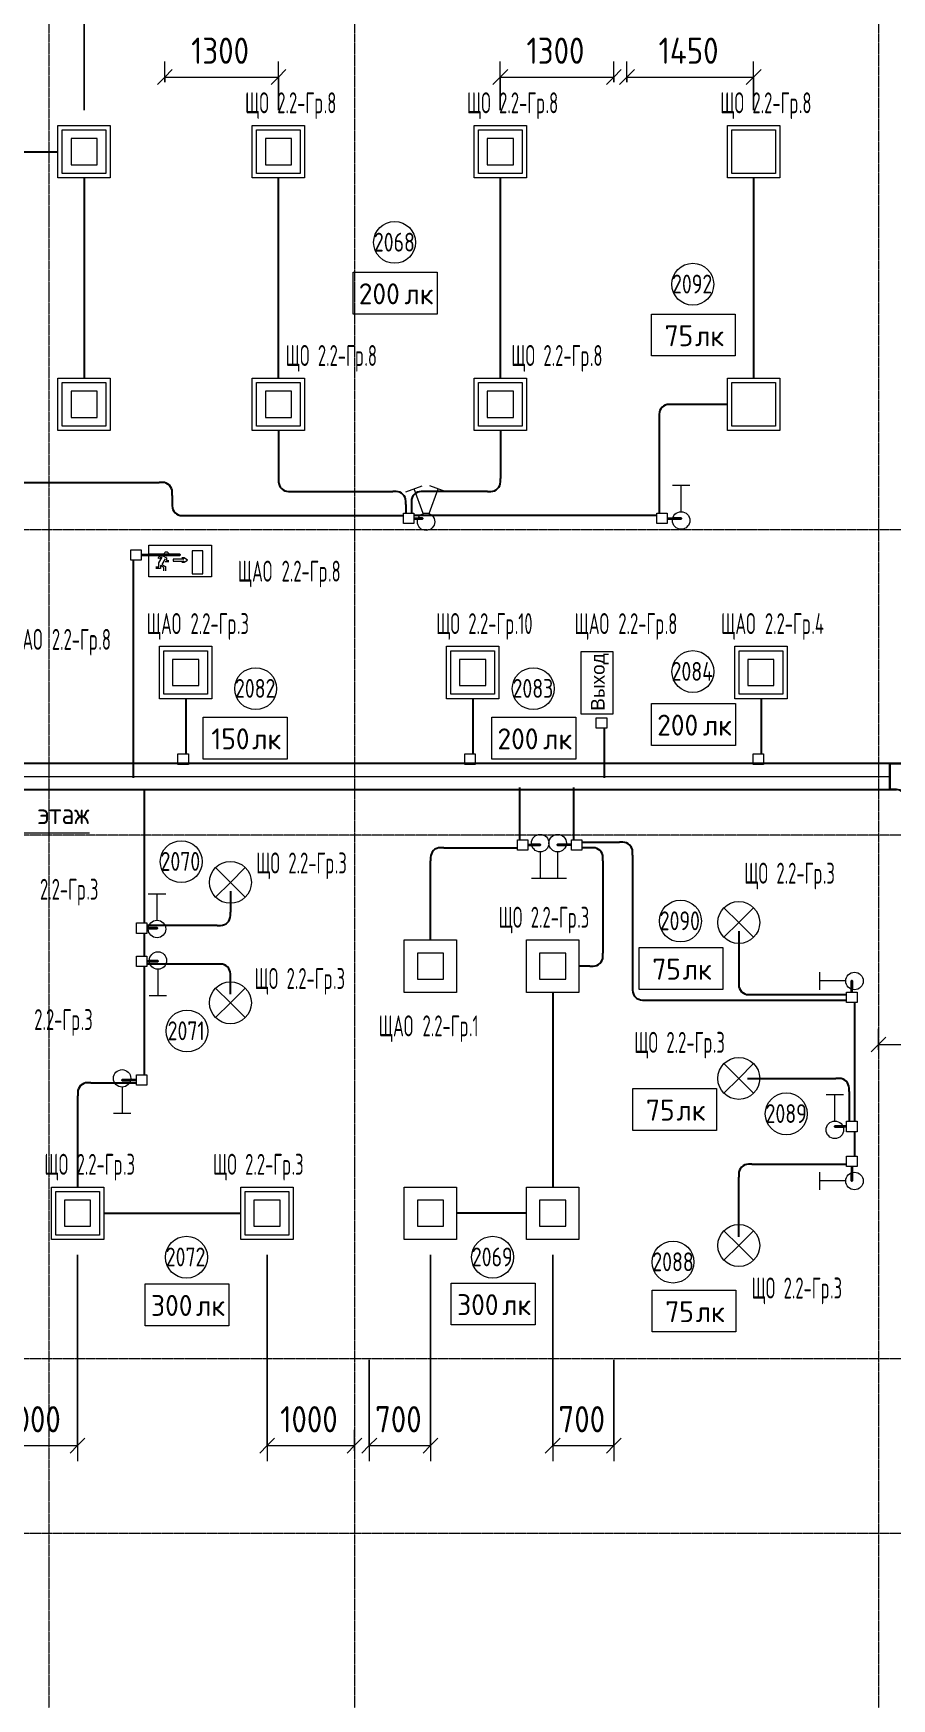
# Model space of a CAD drawing. Header units: millimetres. Extents: x -4730 to 98194, y -4296 to 93388.
# Drawn here: x 35324 to 45150, y 33109 to 52186 of the extents above; entities that cross this region are included whole.
import ezdxf

# ---------------------------------------------------------------- set-up
doc = ezdxf.new("R2010")
doc.units = ezdxf.units.MM
doc.linetypes.add('Линия сетки', pattern=[22.225, 12.7, -3.175, 3.175, -3.175])
for name, color, linetype, lineweight, true_color in [('Кабельные лотки', 5, 'Continuous', 25, 0x0000ff), ('Короба', 7, 'Continuous', 25, 0x008000), ('Соединительные детали кабельных лотков', 5, 'Continuous', 25, 0x0000ff), ('Соединительные детали коробов', 7, 'Continuous', 25, 0x008000), ('Типовые аннотации', 5, 'Continuous', 18, 0x0000ff)]:
    doc.layers.add(name, color=color, linetype=linetype, lineweight=lineweight, true_color=true_color)
for name, color, linetype, lineweight in [('Марки помещений', 7, 'Continuous', 9), ('Марки силовых электроприборов', 7, 'Continuous', 9), ('Осевая линия', 7, 'Continuous', 18), ('Оси', 7, 'Continuous', 9), ('Провода', 7, 'Continuous', 35), ('Размеры', 7, 'Continuous', 9), ('Размеры-120', 7, 'Continuous', 9), ('Текстовые примечания', 7, 'Continuous', 9), ('Тонкие линии', 7, 'Continuous', 9)]:
    doc.layers.add(name, color=color, linetype=linetype, lineweight=lineweight)
doc.styles.add('Arial', font='arial.ttf', dxfattribs={"height": 156})
doc.styles.add('GOST Common', font='GOST_Common.ttf', dxfattribs={"width": 0.6, "height": 240})
doc.styles.add('GOST Common_2', font='GOST_Common.ttf', dxfattribs={"height": 240})
doc.styles.add('GOST Common_3', font='GOST_Common.ttf', dxfattribs={"width": 0.9, "height": 300})
doc.styles.add('GOST Common_4', font='GOST_Common.ttf', dxfattribs={"width": 0.8, "height": 216})
doc.styles.add('GOST Common_5', font='GOST_Common.ttf', dxfattribs={"width": 0.9, "height": 240})
doc.dimstyles.new('ADSK_Проверочный', dxfattribs={"dimscale": 304.8, "dimtxt": 301.714499, "dimasz": 0.556693, "dimexe": 0.590551, "dimexo": 0.590551, "dimgap": 0.19685, "dimtad": 1, "dimdec": 3, "dimrnd": 0.001, "dimdsep": 46, "dimtxsty": 'GOST Common_3', "dimblk1": 'OBLIQUE', "dimblk2": 'OBLIQUE', "dimsah": 1, "dimcen": 0.09, "dimazin": 0, "dimtfac": 1, "dimtdec": 4, "dimtix": 1, "dimtmove": 0, "dimatfit": 3, "dimfxl": 1, "dimtvp": 1, "dimtolj": 1, "dimtzin": 0, "dimarcsym": 2})
doc.dimstyles.new('ADSK_Проверочный_1', dxfattribs={"dimscale": 304.8, "dimtxt": 301.714499, "dimasz": 0.556693, "dimexe": 0.590551, "dimexo": 0.590551, "dimgap": 0.19685, "dimtad": 1, "dimdec": 3, "dimrnd": 0.001, "dimdsep": 46, "dimtxsty": 'GOST Common_3', "dimblk1": 'OBLIQUE', "dimblk2": 'OBLIQUE', "dimsah": 1, "dimcen": 0.09, "dimazin": 0, "dimtfac": 1, "dimtdec": 4, "dimtix": 1, "dimtmove": 2, "dimatfit": 3, "dimfxl": 1, "dimtvp": 1, "dimtolj": 1, "dimtzin": 0, "dimarcsym": 2})

# ---------------------------------------------------------------- blocks, each defined once
blk = doc.blocks.new('M_Горизонтальный тройник для канального - Радиус 100 мм-2745902-2-й этаж')
at = {"layer": 'Соединительные детали кабельных лотков'}
for p, q in [((275, 150), (-275, 150)), ((-275, 150), (-275, -150)), ((-275, -150), (-275, 150)), ((-275, 150), (275, 150)), ((-275, 150), (-275, 150)), ((275, -150), (275, 150)), ((275, 150), (275, -150)), ((275, 150), (275, 150)), ((-275, -150), (-200, -150)), ((-200, -150), (-275, -150)), ((-275, -150), (-275, -150)), ((200, -150), (275, -150)), ((275, -150), (200, -150)), ((275, -150), (275, -150)), ((-100, -250), (-100, -325)), ((-100, -325), (-100, -250)), ((-100, -325), (100, -325)), ((100, -325), (-100, -325)), ((-100, -325), (-100, -325)), ((100, -325), (100, -250)), ((100, -250), (100, -325)), ((100, -325), (100, -325))]:
    blk.add_line(p, q, dxfattribs=at)
for centre, start, end in [((-200, -250), 0, 90), ((-200, -250), 0, 90), ((200, -250), 90, 180), ((200, -250), 90, 180)]:
    blk.add_arc(centre, 100, start, end, dxfattribs=at)
blk = doc.blocks.new('M_Короб_ отвод - Плоский торец - ПВХ - Стандартная-2386742-2-й этаж')
at = {"layer": 'Соединительные детали коробов'}
for p, q in [((0, 111.95), (0, 150.05)), ((-150.05, 0), (-111.95, 0))]:
    blk.add_line(p, q, dxfattribs=at)
blk.add_arc((-111.95, 111.95), 111.95, 270, 0, dxfattribs=at)
blk = doc.blocks.new('DIMBLOCK132-2-й этаж')
at = {"layer": 'Размеры-120'}
for p, q in [((35830, 38192), (35830, 35828)), ((35830, 36008), (35830, 38192)), ((34830, 36990), (34830, 35828)), ((34830, 36008), (34830, 36990)), ((34830, 36008), (34915, 36092)), ((35830, 36008), (35915, 36092)), ((34830, 36008), (34745, 35923)), ((34830, 36008), (35830, 36008)), ((35830, 36008), (35745, 35923))]:
    blk.add_line(p, q, dxfattribs=at)
at = {"layer": 'Размеры-120', "color": 0, "insert": (34980, 36460), "char_height": 300, "width": 840.71, "attachment_point": 1, "line_spacing_factor": 1.022761, "style": 'GOST Common_3'}
blk.add_mtext('1000', dxfattribs=at)
blk = doc.blocks.new('_Oblique')
at = {"color": 0, "linetype": 'ByBlock', "lineweight": -2}
blk.add_line((-0.5, -0.5), (0.5, 0.5), dxfattribs=at)
blk = doc.blocks.new('DIMBLOCK133-2-й этаж')
at = {"layer": 'Размеры-120'}
for p, q in [((38000, 38192), (38000, 35828)), ((38000, 36008), (38000, 38192)), ((38000, 36008), (38085, 36092)), ((39000, 35948), (39000, 36188)), ((39000, 36008), (39085, 36092)), ((38000, 36008), (37915, 35923)), ((38000, 36008), (39000, 36008)), ((39000, 36008), (38915, 35923)), ((39000, 36008), (39000, 35948))]:
    blk.add_line(p, q, dxfattribs=at)
at = {"layer": 'Размеры-120', "color": 0, "insert": (38150, 36460), "char_height": 300, "width": 840.71, "attachment_point": 1, "line_spacing_factor": 1.022761, "style": 'GOST Common_3'}
blk.add_mtext('1000', dxfattribs=at)
blk = doc.blocks.new('DIMBLOCK134-2-й этаж')
at = {"layer": 'Размеры-120'}
for p, q in [((39870, 38192), (39870, 35828)), ((39870, 36008), (39870, 38192)), ((39170, 36990), (39170, 35828)), ((39170, 36008), (39170, 36990)), ((39170, 36008), (39255, 36092)), ((39870, 36008), (39955, 36092)), ((39170, 36008), (39085, 35923)), ((39170, 36008), (39870, 36008)), ((39870, 36008), (39785, 35923))]:
    blk.add_line(p, q, dxfattribs=at)
at = {"layer": 'Размеры-120', "color": 0, "insert": (39236, 36460), "char_height": 300, "width": 681.16, "attachment_point": 1, "line_spacing_factor": 1.022761, "style": 'GOST Common_3'}
blk.add_mtext('700', dxfattribs=at)
blk = doc.blocks.new('DIMBLOCK135-2-й этаж')
at = {"layer": 'Размеры-120'}
for p, q in [((41270, 38192), (41270, 35828)), ((41270, 36008), (41270, 38192)), ((41970, 36990), (41970, 35828)), ((41970, 36008), (41970, 36990)), ((41270, 36008), (41355, 36092)), ((41970, 36008), (42055, 36092)), ((41270, 36008), (41185, 35923)), ((41270, 36008), (41970, 36008)), ((41970, 36008), (41885, 35923))]:
    blk.add_line(p, q, dxfattribs=at)
at = {"layer": 'Размеры-120', "color": 0, "insert": (41336, 36460), "char_height": 300, "width": 681.16, "attachment_point": 1, "line_spacing_factor": 1.022761, "style": 'GOST Common_3'}
blk.add_mtext('700', dxfattribs=at)
blk = doc.blocks.new('DIMBLOCK136-2-й этаж')
at = {"layer": 'Размеры-120'}
for p, q in [((46400, 41023), (46400, 40423)), ((46400, 40603), (46400, 41023)), ((45000, 40543), (45000, 40783)), ((45000, 40603), (45085, 40688)), ((46400, 40603), (46485, 40688)), ((45000, 40603), (44915, 40518)), ((45000, 40603), (46400, 40603)), ((45000, 40603), (45000, 40543)), ((46400, 40603), (46315, 40518))]:
    blk.add_line(p, q, dxfattribs=at)
at = {"layer": 'Размеры-120', "color": 0, "insert": (45525, 41055), "char_height": 300, "width": 871.39, "attachment_point": 1, "line_spacing_factor": 1.022761, "style": 'GOST Common_3'}
blk.add_mtext('1400', dxfattribs=at)
blk = doc.blocks.new('DIMBLOCK173-2-й этаж')
at = {"layer": 'Размеры-120'}
for p, q in [((35905, 51307), (35905, 53370)), ((35905, 53190), (35990, 53275)), ((36680, 52510), (36680, 53370)), ((36680, 53190), (36765, 53275)), ((35905, 53190), (35820, 53106)), ((35905, 53190), (36680, 53190)), ((35905, 53190), (35905, 51307)), ((36680, 53190), (36595, 53106)), ((36680, 53190), (36680, 52510))]:
    blk.add_line(p, q, dxfattribs=at)
at = {"layer": 'Размеры-120', "color": 0, "insert": (36009, 53642), "char_height": 300, "width": 681.16, "attachment_point": 1, "line_spacing_factor": 1.022761, "style": 'GOST Common_3'}
blk.add_mtext('775', dxfattribs=at)
blk = doc.blocks.new('DIMBLOCK174-2-й этаж')
at = {"layer": 'Размеры-120'}
for p, q in [((36830, 51625), (36830, 51865)), ((36830, 51685), (36915, 51770)), ((38130, 51307), (38130, 51865)), ((38130, 51685), (38215, 51770)), ((36830, 51685), (36745, 51600)), ((36830, 51685), (38130, 51685)), ((36830, 51685), (36830, 51625)), ((38130, 51685), (38045, 51600)), ((38130, 51685), (38130, 51307))]:
    blk.add_line(p, q, dxfattribs=at)
at = {"layer": 'Размеры-120', "color": 0, "insert": (37130, 52137), "char_height": 300, "width": 840.71, "attachment_point": 1, "line_spacing_factor": 1.022761, "style": 'GOST Common_3'}
blk.add_mtext('1300', dxfattribs=at)
blk = doc.blocks.new('DIMBLOCK175-2-й этаж')
at = {"layer": 'Размеры-120'}
for p, q in [((40670, 51307), (40670, 51865)), ((40670, 51685), (40755, 51770)), ((41970, 51625), (41970, 51865)), ((41970, 51685), (42055, 51770)), ((40670, 51685), (40585, 51600)), ((40670, 51685), (41970, 51685)), ((40670, 51685), (40670, 51307)), ((41970, 51685), (41885, 51600)), ((41970, 51685), (41970, 51625))]:
    blk.add_line(p, q, dxfattribs=at)
at = {"layer": 'Размеры-120', "color": 0, "insert": (40970, 52137), "char_height": 300, "width": 840.71, "attachment_point": 1, "line_spacing_factor": 1.022761, "style": 'GOST Common_3'}
blk.add_mtext('1300', dxfattribs=at)
blk = doc.blocks.new('DIMBLOCK176-2-й этаж')
at = {"layer": 'Размеры-120'}
for p, q in [((42120, 51625), (42120, 51865)), ((42120, 51685), (42205, 51770)), ((43570, 51307), (43570, 51865)), ((43570, 51685), (43655, 51770)), ((42120, 51685), (42035, 51600)), ((42120, 51685), (43570, 51685)), ((42120, 51685), (42120, 51625)), ((43570, 51685), (43485, 51600)), ((43570, 51685), (43570, 51307))]:
    blk.add_line(p, q, dxfattribs=at)
at = {"layer": 'Размеры-120', "color": 0, "insert": (42482, 52137), "char_height": 300, "width": 871.39, "attachment_point": 1, "line_spacing_factor": 1.022761, "style": 'GOST Common_3'}
blk.add_mtext('1450', dxfattribs=at)
blk = doc.blocks.new('ADSK_Марка_Помещение_1_ГОСТ21-501-2011 - Номер-85995-2-й этаж')
at = {"layer": 'Марки помещений'}
blk.add_circle((0, 0), 2, dxfattribs=at)
blk = doc.blocks.new('Морка помещения_освещённость_ - Морка помещения_освещённость_-1484368-2-й этаж')
at = {"layer": 'Марки помещений', "color": 190, "true_color": 0x8000ff}
for p, q in [((-4, 0), (-4, 4)), ((-4, 4), (4, 4)), ((4, 4), (4, 0)), ((4, 0), (-4, 0))]:
    blk.add_line(p, q, dxfattribs=at)

msp = doc.modelspace()

# ---------------------------------------------------------------- linework, layer by layer
at = {"layer": 'Кабельные лотки'}
for p, q in [((45130.7526, 43823.1437), (34267.9607, 43823.1437)), ((45130.7526, 43523.1437), (45130.7526, 43823.1437)), ((34267.9607, 43523.1437), (45130.7526, 43523.1437))]:
    msp.add_line(p, q, dxfattribs=at)
at = {"layer": 'Короба'}
for p, q in [((34654.764, 50830), (35609.764, 50830)), ((35907.264, 50532.5), (35907.264, 48232.5)), ((38132.264, 48232.5), (38132.264, 50532.5)), ((40672.264, 48232.5), (40672.264, 50532.5)), ((43572.264, 48232.5), (43572.264, 50532.5)), ((43274.764, 47935), (42638.55, 47935)), ((42488.5, 47784.95), (42488.5, 46689.9054)), ((38132.264, 47637.5), (38132.264, 47087.55)), ((40672.264, 47637.5), (40672.264, 47087.55)), ((34184.1171, 47041.4054), (36764.0171, 47041.4054)), ((38282.314, 46937.5), (39438.45, 46937.5)), ((40522.214, 46937.5), (39801.55, 46937.5)), ((36914.0671, 46891.3554), (36914.0671, 46811.4554)), ((39588.5, 46787.45), (39588.5, 46689.9054)), ((39651.5, 46787.45), (39651.5, 46689.9054)), ((37064.1171, 46661.4054), (39560, 46661.4054)), ((42460, 46661.4054), (39680, 46661.4054)), ((36467.4618, 46150.5463), (36467.4618, 43658.4054)), ((37070.3443, 44566.4553), (37070.3443, 43932.0582)), ((40355.2025, 44566.4553), (40355.2025, 43932.0582)), ((43655.2025, 44566.4553), (43655.2025, 43932.0582)), ((41859.2414, 44226.1912), (41859.2414, 43658.4054)), ((36595.5624, 41995.4778), (36595.5624, 43515.4778)), ((40893.3121, 42948.6928), (40893.3121, 43547.5588)), ((41513.3121, 42948.6928), (41513.3121, 43547.5588)), ((40022.314, 42857.1928), (40864.8121, 42857.1928)), ((41604.8121, 42920.1928), (42034.7621, 42920.1928)), ((41694.7621, 42857.1928), (41604.8121, 42857.1928)), ((42184.8121, 42770.1428), (42184.8121, 41261.9282)), ((39872.264, 41797.5), (39872.264, 42707.1428)), ((41844.8121, 42707.1428), (41844.8121, 41650.05)), ((37580, 42360), (37580, 42117.0278)), ((36595.5624, 41615.4778), (36595.5624, 41875.4778)), ((37429.95, 41966.9778), (36624.0624, 41966.9778)), ((43400, 41900), (43400, 41324.9282)), ((36595.5624, 40255.4778), (36595.5624, 41495.4778)), ((37429.95, 41523.9778), (36624.0624, 41523.9778)), ((41694.7621, 41500), (41569.764, 41500)), ((37580, 41180), (37580, 41373.9278)), ((41272.264, 41202.5), (41272.264, 38967.5)), ((42334.8621, 41111.8782), (44633.443, 41111.8782)), ((43550.05, 41174.8782), (44633.443, 41174.8782)), ((44724.943, 41083.3782), (44724.943, 39723.3782)), ((35982.314, 40163.9778), (36504.0624, 40163.9778)), ((43500, 40213.5586), (44511.893, 40213.5586)), ((44661.943, 40063.5086), (44661.943, 39723.3782)), ((35832.264, 38967.5), (35832.264, 40013.9278)), ((44724.943, 39603.3782), (44724.943, 39323.3782)), ((43550.05, 39231.8782), (44633.443, 39231.8782)), ((43400, 38400), (43400, 39081.8282)), ((36129.764, 38670), (37704.764, 38670)), ((40974.764, 38670), (40169.764, 38670))]:
    msp.add_line(p, q, dxfattribs=at)
at = {"layer": 'Осевая линия'}
msp.add_line((34267.9607, 43673.1437), (45130.7526, 43673.1437), dxfattribs=at)
at = {"layer": 'Оси', "linetype": 'Линия сетки'}
for p, q in [((35500, 93388.3703), (35500, -3096.3487)), ((39000, 93388.3703), (39000, -3096.3487)), ((45000, 93388.3703), (45000, -3096.3487)), ((98194.2682, 46500), (-3530.0173, 46500)), ((98194.2682, 43000), (-3530.0173, 43000)), ((98194.2682, 37000), (-3530.0173, 37000)), ((98194.2682, 35000), (-3530.0173, 35000))]:
    msp.add_line(p, q, dxfattribs=at)
at = {"layer": 'Провода', "flags": 128}
for points in [[(39680, 46629.9062), (39779.9952, 46629.9074), (39728.0308, 46629.9074)], [(42580, 46629.906), (42740, 46629.9074), (42642.9884, 46629.9074)], [(36558.9618, 46210.5466), (37000, 46210.5484), (36645.0179, 46210.5484)], [(40984.8121, 42888.6934), (41126.3668, 42888.6948), (41028.5246, 42888.6948)], [(41484.8121, 42888.6934), (41326.3668, 42888.6948), (41424.2089, 42888.6948)], [(36624.0624, 41935.4785), (36740, 41935.4799), (36640.485, 41935.4799)], [(36624.0624, 41555.4785), (36750, 41555.4799), (36650.3948, 41555.4799)], [(44693.4415, 41203.3782), (44693.4382, 41330.462), (44693.4382, 41235.3618)], [(36504.0624, 40195.4784), (36340, 40195.4799), (36438.2022, 40195.4799)], [(44633.443, 39663.3788), (44500, 39663.3802), (44592.6063, 39663.3802)], [(44693.4417, 39203.3782), (44693.4382, 39039.2169), (44693.4382, 39134.3171)]]:
    msp.add_lwpolyline(points, dxfattribs=at)
at = {"layer": 'Типовые аннотации'}
for p, q in [((35605, 51130), (36205, 51130)), ((35605, 50530), (35605, 51130)), ((36205, 51130), (36205, 50530)), ((37830, 51130), (38430, 51130)), ((37830, 50530), (37830, 51130)), ((38430, 51130), (38430, 50530)), ((40370, 51130), (40970, 51130)), ((40370, 50530), (40370, 51130)), ((40970, 51130), (40970, 50530)), ((43270, 51130), (43870, 51130)), ((43270, 50530), (43270, 51130)), ((43870, 51130), (43870, 50530)), ((35655, 51080), (36155, 51080)), ((35655, 50580), (35655, 51080)), ((35755, 50980), (35755, 50680)), ((36055, 50980), (35755, 50980)), ((36055, 50680), (36055, 50980)), ((36155, 51080), (36155, 50580)), ((37880, 51080), (38380, 51080)), ((37880, 50580), (37880, 51080)), ((37980, 50980), (37980, 50680)), ((38280, 50980), (37980, 50980)), ((38280, 50680), (38280, 50980)), ((38380, 51080), (38380, 50580)), ((40420, 51080), (40920, 51080)), ((40420, 50580), (40420, 51080)), ((40520, 50980), (40520, 50680)), ((40820, 50980), (40520, 50980)), ((40820, 50680), (40820, 50980)), ((40920, 51080), (40920, 50580)), ((43320, 51080), (43820, 51080)), ((43320, 50580), (43320, 51080)), ((43820, 51080), (43820, 50580)), ((36155, 50580), (35655, 50580)), ((35755, 50680), (36055, 50680)), ((38380, 50580), (37880, 50580)), ((37980, 50680), (38280, 50680)), ((40920, 50580), (40420, 50580)), ((40520, 50680), (40820, 50680)), ((43820, 50580), (43320, 50580)), ((36205, 50530), (35605, 50530)), ((38430, 50530), (37830, 50530)), ((40970, 50530), (40370, 50530)), ((43870, 50530), (43270, 50530)), ((35605, 48235), (36205, 48235)), ((35605, 47635), (35605, 48235)), ((35655, 48185), (36155, 48185)), ((35655, 47685), (35655, 48185)), ((35755, 48085), (35755, 47785)), ((36055, 48085), (35755, 48085)), ((36055, 47785), (36055, 48085)), ((36155, 48185), (36155, 47685)), ((36205, 48235), (36205, 47635)), ((37830, 48235), (38430, 48235)), ((37830, 47635), (37830, 48235)), ((37880, 48185), (38380, 48185)), ((37880, 47685), (37880, 48185)), ((37980, 48085), (37980, 47785)), ((38280, 48085), (37980, 48085)), ((38280, 47785), (38280, 48085)), ((38380, 48185), (38380, 47685)), ((38430, 48235), (38430, 47635)), ((40370, 48235), (40970, 48235)), ((40370, 47635), (40370, 48235)), ((40420, 48185), (40920, 48185)), ((40420, 47685), (40420, 48185)), ((40520, 48085), (40520, 47785)), ((40820, 48085), (40520, 48085)), ((40820, 47785), (40820, 48085)), ((40920, 48185), (40920, 47685)), ((40970, 48235), (40970, 47635)), ((43270, 48235), (43870, 48235)), ((43270, 47635), (43270, 48235)), ((43320, 48185), (43820, 48185)), ((43320, 47685), (43320, 48185)), ((43820, 48185), (43820, 47685)), ((43870, 48235), (43870, 47635)), ((35755, 47785), (36055, 47785)), ((37980, 47785), (38280, 47785)), ((40520, 47785), (40820, 47785)), ((36205, 47635), (35605, 47635)), ((36155, 47685), (35655, 47685)), ((38430, 47635), (37830, 47635)), ((38380, 47685), (37880, 47685)), ((40970, 47635), (40370, 47635)), ((40920, 47685), (40420, 47685)), ((43870, 47635), (43270, 47635)), ((43820, 47685), (43320, 47685)), ((39589.2227, 46932.3184), (39777.1612, 47000.7224)), ((39785.798, 46684.6126), (39683.1919, 46966.5204)), ((39854.202, 46684.6126), (39956.8081, 46966.5204)), ((40050.7773, 46932.3184), (39862.8388, 47000.7224)), ((42840, 47005.6433), (42640, 47005.6433)), ((42740, 46705.6433), (42740, 47005.6433)), ((40052.9385, 45163.9553), (40652.9385, 45163.9553)), ((40052.9385, 44563.9553), (40052.9385, 45163.9553)), ((40102.9385, 45113.9553), (40602.9385, 45113.9553)), ((40102.9385, 44613.9553), (40102.9385, 45113.9553)), ((40602.9385, 45113.9553), (40602.9385, 44613.9553)), ((40652.9385, 45163.9553), (40652.9385, 44563.9553)), ((40202.9385, 45013.9553), (40202.9385, 44713.9553)), ((40502.9385, 45013.9553), (40202.9385, 45013.9553)), ((40502.9385, 44713.9553), (40502.9385, 45013.9553)), ((40202.9385, 44713.9553), (40502.9385, 44713.9553)), ((40652.9385, 44563.9553), (40052.9385, 44563.9553)), ((40602.9385, 44613.9553), (40102.9385, 44613.9553)), ((41326.3668, 42809.3566), (41326.3668, 42509.3566)), ((37580, 42460), (37410.2944, 42629.7056)), ((37580, 42460), (37749.7056, 42629.7056)), ((37580, 42460), (37410.2944, 42290.2944)), ((37580, 42460), (37749.7056, 42290.2944)), ((41226.3668, 42509.3566), (41426.3668, 42509.3566)), ((36840, 42325.6433), (36640, 42325.6433)), ((36740, 42025.6433), (36740, 42325.6433)), ((43400, 42000), (43230.2944, 42169.7056)), ((43400, 42000), (43569.7056, 42169.7056)), ((43400, 42000), (43230.2944, 41830.2944)), ((43400, 42000), (43569.7056, 41830.2944)), ((40970, 41800), (41570, 41800)), ((40970, 41200), (40970, 41800)), ((41570, 41800), (41570, 41200)), ((41120, 41650), (41120, 41350)), ((41420, 41650), (41120, 41650)), ((41420, 41350), (41420, 41650)), ((36750, 41464.3567), (36750, 41164.3567)), ((44324.3567, 41430.462), (44324.3567, 41230.462)), ((37580, 41080), (37410.2944, 41249.7056)), ((37580, 41080), (37749.7056, 41249.7056)), ((41120, 41350), (41420, 41350)), ((44624.3567, 41330.462), (44324.3567, 41330.462)), ((36650, 41164.3567), (36850, 41164.3567)), ((37580, 41080), (37410.2944, 40910.2944)), ((37580, 41080), (37749.7056, 40910.2944)), ((41570, 41200), (40970, 41200)), ((43400, 40213.5586), (43230.2944, 40383.2642)), ((43400, 40213.5586), (43569.7056, 40383.2642)), ((36340, 40114.3567), (36340, 39814.3567)), ((43400, 40213.5586), (43230.2944, 40043.8529)), ((43400, 40213.5586), (43569.7056, 40043.8529)), ((44600, 40025.6433), (44400, 40025.6433)), ((44500, 39725.6433), (44500, 40025.6433)), ((36240, 39814.3567), (36440, 39814.3567)), ((44324.3567, 39139.2169), (44324.3567, 38939.2169)), ((35530, 38970), (36130, 38970)), ((35530, 38370), (35530, 38970)), ((35580, 38920), (36080, 38920)), ((35580, 38420), (35580, 38920)), ((36080, 38920), (36080, 38420)), ((36130, 38970), (36130, 38370)), ((37700, 38970), (38300, 38970)), ((37700, 38370), (37700, 38970)), ((37750, 38920), (38250, 38920)), ((37750, 38420), (37750, 38920)), ((38250, 38920), (38250, 38420)), ((38300, 38970), (38300, 38370)), ((39570, 38970), (40170, 38970)), ((39570, 38370), (39570, 38970)), ((40170, 38970), (40170, 38370)), ((40970, 38970), (41570, 38970)), ((40970, 38370), (40970, 38970)), ((41570, 38970), (41570, 38370)), ((44624.3567, 39039.2169), (44324.3567, 39039.2169)), ((35680, 38820), (35680, 38520)), ((35980, 38820), (35680, 38820)), ((35980, 38520), (35980, 38820)), ((37850, 38820), (37850, 38520)), ((38150, 38820), (37850, 38820)), ((38150, 38520), (38150, 38820)), ((39720, 38820), (39720, 38520)), ((40020, 38820), (39720, 38820)), ((40020, 38520), (40020, 38820)), ((41120, 38820), (41120, 38520)), ((41420, 38820), (41120, 38820)), ((41420, 38520), (41420, 38820)), ((36130, 38370), (35530, 38370)), ((36080, 38420), (35580, 38420)), ((35680, 38520), (35980, 38520)), ((38300, 38370), (37700, 38370)), ((38250, 38420), (37750, 38420)), ((37850, 38520), (38150, 38520)), ((40170, 38370), (39570, 38370)), ((39720, 38520), (40020, 38520)), ((41570, 38370), (40970, 38370)), ((41120, 38520), (41420, 38520)), ((43400, 38300), (43230.2944, 38469.7056)), ((43400, 38300), (43569.7056, 38469.7056)), ((43400, 38300), (43230.2944, 38130.2944)), ((43400, 38300), (43569.7056, 38130.2944))]:
    msp.add_line(p, q, dxfattribs=at)
at = {"layer": 'Типовые аннотации', "color": 7}
for p, q in [((39560, 46689.9054), (39680, 46689.9054)), ((39560, 46569.9054), (39560, 46689.9054)), ((39680, 46569.9054), (39560, 46569.9054)), ((39680, 46689.9054), (39680, 46569.9054)), ((41484.8121, 42948.6928), (41604.8121, 42948.6928)), ((41484.8121, 42828.6928), (41484.8121, 42948.6928)), ((41604.8121, 42948.6928), (41604.8121, 42828.6928)), ((41604.8121, 42828.6928), (41484.8121, 42828.6928)), ((36504.0624, 41995.4778), (36624.0624, 41995.4778)), ((36504.0624, 41875.4778), (36504.0624, 41995.4778)), ((36624.0624, 41995.4778), (36624.0624, 41875.4778)), ((36624.0624, 41875.4778), (36504.0624, 41875.4778)), ((36504.0624, 41615.4778), (36624.0624, 41615.4778)), ((36504.0624, 41495.4778), (36504.0624, 41615.4778)), ((36624.0624, 41615.4778), (36624.0624, 41495.4778)), ((36624.0624, 41495.4778), (36504.0624, 41495.4778)), ((36504.0624, 40255.4778), (36624.0624, 40255.4778)), ((36504.0624, 40135.4778), (36504.0624, 40255.4778)), ((36624.0624, 40255.4778), (36624.0624, 40135.4778)), ((36624.0624, 40135.4778), (36504.0624, 40135.4778))]:
    msp.add_line(p, q, dxfattribs=at)
at = {"layer": 'Типовые аннотации', "color": 16, "true_color": 0x800000}
for p, q in [((42460, 46689.9054), (42580, 46689.9054)), ((42460, 46569.9054), (42460, 46689.9054)), ((42580, 46569.9054), (42460, 46569.9054)), ((42580, 46689.9054), (42580, 46569.9054)), ((40263.7025, 43932.0582), (40383.7025, 43932.0582)), ((40263.7025, 43812.0582), (40263.7025, 43932.0582)), ((40383.7025, 43932.0582), (40383.7025, 43812.0582)), ((40383.7025, 43812.0582), (40263.7025, 43812.0582)), ((44633.443, 41203.3782), (44753.443, 41203.3782)), ((44633.443, 41083.3782), (44633.443, 41203.3782)), ((44753.443, 41083.3782), (44633.443, 41083.3782)), ((44753.443, 41203.3782), (44753.443, 41083.3782)), ((44633.443, 39723.3782), (44753.443, 39723.3782)), ((44633.443, 39603.3782), (44633.443, 39723.3782)), ((44753.443, 39723.3782), (44753.443, 39603.3782)), ((44753.443, 39603.3782), (44633.443, 39603.3782)), ((44633.443, 39323.3782), (44753.443, 39323.3782)), ((44633.443, 39203.3782), (44633.443, 39323.3782)), ((44753.443, 39323.3782), (44753.443, 39203.3782)), ((44753.443, 39203.3782), (44633.443, 39203.3782))]:
    msp.add_line(p, q, dxfattribs=at)
at = {"layer": 'Типовые аннотации', "color": 1, "true_color": 0xff0000}
for p, q in [((36438.9618, 46270.5463), (36558.9618, 46270.5463)), ((36438.9618, 46150.5463), (36438.9618, 46270.5463)), ((36558.9618, 46270.5463), (36558.9618, 46150.5463)), ((36558.9618, 46150.5463), (36438.9618, 46150.5463)), ((36768.0804, 45163.9553), (37368.0804, 45163.9553)), ((36768.0804, 44563.9553), (36768.0804, 45163.9553)), ((36818.0804, 45113.9553), (37318.0804, 45113.9553)), ((36818.0804, 44613.9553), (36818.0804, 45113.9553)), ((37318.0804, 45113.9553), (37318.0804, 44613.9553)), ((37368.0804, 45163.9553), (37368.0804, 44563.9553)), ((43352.9385, 45163.9553), (43952.9385, 45163.9553)), ((43352.9385, 44563.9553), (43352.9385, 45163.9553)), ((43402.9385, 45113.9553), (43902.9385, 45113.9553)), ((43402.9385, 44613.9553), (43402.9385, 45113.9553)), ((43902.9385, 45113.9553), (43902.9385, 44613.9553)), ((43952.9385, 45163.9553), (43952.9385, 44563.9553)), ((36918.0804, 45013.9553), (36918.0804, 44713.9553)), ((37218.0804, 45013.9553), (36918.0804, 45013.9553)), ((37218.0804, 44713.9553), (37218.0804, 45013.9553)), ((43502.9385, 45013.9553), (43502.9385, 44713.9553)), ((43802.9385, 45013.9553), (43502.9385, 45013.9553)), ((43802.9385, 44713.9553), (43802.9385, 45013.9553)), ((36918.0804, 44713.9553), (37218.0804, 44713.9553)), ((43502.9385, 44713.9553), (43802.9385, 44713.9553)), ((37368.0804, 44563.9553), (36768.0804, 44563.9553)), ((37318.0804, 44613.9553), (36818.0804, 44613.9553)), ((43952.9385, 44563.9553), (43352.9385, 44563.9553)), ((43902.9385, 44613.9553), (43402.9385, 44613.9553)), ((41767.7414, 44346.1912), (41887.7414, 44346.1912)), ((41767.7414, 44226.1912), (41767.7414, 44346.1912)), ((41887.7414, 44346.1912), (41887.7414, 44226.1912)), ((41887.7414, 44226.1912), (41767.7414, 44226.1912)), ((36978.8443, 43932.0582), (37098.8443, 43932.0582)), ((36978.8443, 43812.0582), (36978.8443, 43932.0582)), ((37098.8443, 43932.0582), (37098.8443, 43812.0582)), ((43563.7025, 43932.0582), (43683.7025, 43932.0582)), ((43563.7025, 43812.0582), (43563.7025, 43932.0582)), ((43683.7025, 43932.0582), (43683.7025, 43812.0582)), ((37098.8443, 43812.0582), (36978.8443, 43812.0582)), ((43683.7025, 43812.0582), (43563.7025, 43812.0582)), ((40864.8121, 42948.6928), (40984.8121, 42948.6928)), ((40864.8121, 42828.6928), (40864.8121, 42948.6928)), ((40984.8121, 42948.6928), (40984.8121, 42828.6928)), ((40984.8121, 42828.6928), (40864.8121, 42828.6928)), ((41126.3668, 42809.3566), (41126.3668, 42509.3566)), ((41026.3668, 42509.3566), (41226.3668, 42509.3566)), ((39570, 41800), (40170, 41800)), ((39570, 41200), (39570, 41800)), ((40170, 41800), (40170, 41200)), ((39720, 41650), (39720, 41350)), ((40020, 41650), (39720, 41650)), ((40020, 41350), (40020, 41650)), ((39720, 41350), (40020, 41350)), ((40170, 41200), (39570, 41200))]:
    msp.add_line(p, q, dxfattribs=at)
at = {"layer": 'Типовые аннотации', "color": 96, "true_color": 0x008000}
for p, q in [((36645.0179, 45961.7452), (36645.0179, 46321.7452)), ((36645.0179, 46321.7452), (37365.0179, 46321.7452)), ((36754.1286, 46170.8048), (36772.1286, 46201.9817)), ((36761.7363, 46121.6279), (36797.7363, 46183.9817)), ((36782.5209, 46183.9817), (36769.7171, 46161.8048)), ((36772.1286, 46201.9817), (36808.1286, 46201.9817)), ((36808.1286, 46201.9817), (36849.6978, 46177.9817)), ((36849.6978, 46177.9817), (36849.6978, 46147.9817)), ((37048.7544, 46175.7977), (37024.7544, 46175.7977)), ((37024.7544, 46175.7977), (37045.539, 46163.7977)), ((37090.3236, 46151.7977), (37048.7544, 46175.7977)), ((37143.641, 46259.594), (37143.641, 45995.594)), ((37263.641, 46259.594), (37143.641, 46259.594)), ((37263.641, 45995.594), (37263.641, 46259.594)), ((37365.0179, 46321.7452), (37365.0179, 45961.7452)), ((36725.7363, 46073.6279), (36761.7363, 46073.6279)), ((36779.7363, 46055.6279), (36725.7363, 46055.6279)), ((36761.7363, 46073.6279), (36761.7363, 46121.6279)), ((36819.267, 46067.6279), (36779.7363, 46090.4509)), ((36779.7363, 46090.4509), (36779.7363, 46055.6279)), ((36831.6978, 46164.374), (36795.6978, 46102.0202)), ((36795.6978, 46102.0202), (36837.267, 46078.0202)), ((36819.267, 46030.0202), (36819.267, 46067.6279)), ((36873.6978, 46129.9817), (36831.6978, 46129.9817)), ((36837.267, 46078.0202), (36837.267, 46030.0202)), ((36849.6978, 46147.9817), (36873.6978, 46147.9817)), ((37045.539, 46163.7977), (36925.539, 46163.7977)), ((36925.539, 46163.7977), (36925.539, 46139.7977)), ((36925.539, 46139.7977), (37045.539, 46139.7977)), ((37045.539, 46139.7977), (37024.7544, 46127.7977)), ((37024.7544, 46127.7977), (37048.7544, 46127.7977)), ((37048.7544, 46127.7977), (37090.3236, 46151.7977)), ((37143.641, 45995.594), (37263.641, 45995.594)), ((37365.0179, 45961.7452), (36645.0179, 45961.7452)), ((41596.7452, 45104.9821), (41956.7452, 45104.9821)), ((41596.7452, 44384.9821), (41596.7452, 45104.9821)), ((41956.7452, 45104.9821), (41956.7452, 44384.9821)), ((41956.7452, 44384.9821), (41596.7452, 44384.9821))]:
    msp.add_line(p, q, dxfattribs=at)
at = {"layer": 'Типовые аннотации'}
for centre, radius in [((39820, 46590.6433), 100), ((42740, 46605.6433), 100), ((41326.3668, 42909.3566), 100), ((37580, 42460), 240), ((43400, 42000), 240), ((36740, 41925.6433), 100), ((36750, 41564.3567), 100), ((44724.3567, 41330.462), 100), ((37580, 41080), 240), ((43400, 40213.5586), 240), ((36340, 40214.3567), 100), ((44500, 39625.6433), 100), ((44724.3567, 39039.2169), 100), ((43400, 38300), 240)]:
    msp.add_circle(centre, radius, dxfattribs=at)
at = {"layer": 'Типовые аннотации', "color": 96, "true_color": 0x008000}
msp.add_circle((36847.6951, 46222.5129), 24, dxfattribs=at)
at = {"layer": 'Типовые аннотации', "color": 1, "true_color": 0xff0000}
msp.add_circle((41126.3668, 42909.3566), 100, dxfattribs=at)
at = {"layer": 'Тонкие линии'}
msp.add_line((34335.2204, 43029.2751), (35965.0759, 43029.2751), dxfattribs=at)

# ---------------------------------------------------------------- block references
at = {"layer": 'Марки помещений', "xscale": 120, "yscale": 120, "zscale": 120}
for p in [(39459.6, 49791.2454), (42873.3661, 49311.2454), (42874.4516, 44874.2121), (37869.2233, 44679.1331), (41047.103, 44679.1331), (37017.3565, 42697.2783), (42732.3072, 42016.9376), (37082.8612, 40757.0122), (43943.8635, 39808.3803), (37077.0192, 38166.1271), (40581.347, 38166.1271), (42647.0137, 38110.526)]:
    msp.add_blockref('ADSK_Марка_Помещение_1_ГОСТ21-501-2011 - Номер-85995-2-й этаж', p, dxfattribs=at)
at = {"layer": 'Марки помещений', "color": 190, "true_color": 0x8000ff, "xscale": 120, "yscale": 120, "zscale": 120}
for p in [(39465.4421, 48970.2606), (42879.2081, 48490.2606), (42881.8157, 44029.7123), (37749.0405, 43872.1118), (41052.9451, 43872.1118), (42738.1492, 41233.4739), (42666.4025, 39618.8162), (37082.8612, 37381.6667), (40587.1891, 37390.526), (42887.0137, 37310.2834)]:
    msp.add_blockref('Морка помещения_освещённость_ - Морка помещения_освещённость_-1484368-2-й этаж', p, dxfattribs=at)
at = {"layer": 'Соединительные детали кабельных лотков'}
msp.add_blockref('M_Горизонтальный тройник для канального - Радиус 100 мм-2745902-2-й этаж', (45405.7526, 43673.1437), dxfattribs=at)
msp.add_blockref('M_Горизонтальный тройник для канального - Радиус 100 мм-2745902-2-й этаж', (45405.7526, 43673.1437), dxfattribs=at)
at = {"layer": 'Соединительные детали коробов'}
for p, rotation in [((42488.5, 47935), 180), ((36914.0671, 47041.4054), 90), ((38132.264, 46937.5), 270), ((39588.5, 46937.5), 90), ((39651.5, 46937.5), 180), ((36914.0671, 46661.4054), 270), ((39872.264, 42857.1928), 180), ((41844.8121, 42857.1928), 90), ((42184.8121, 42920.1928), 90), ((37580, 41523.9778), 90), ((42184.8121, 41111.8782), 270), ((43400, 41174.8782), 270), ((35832.264, 40163.9778), 180), ((44661.943, 40213.5586), 90), ((43400, 39231.8782), 180)]:
    msp.add_blockref('M_Короб_ отвод - Плоский торец - ПВХ - Стандартная-2386742-2-й этаж', p, dxfattribs=dict(at, rotation=rotation))
for p in [(40672.264, 46937.5), (37580, 41966.9778), (41844.8121, 41500)]:
    msp.add_blockref('M_Короб_ отвод - Плоский торец - ПВХ - Стандартная-2386742-2-й этаж', p, dxfattribs=at)

# ---------------------------------------------------------------- texts
at = {"layer": 'Марки помещений', "char_height": 216, "attachment_point": 1, "style": 'GOST Common_4'}
for s, insert, width in [('2068', (39222.6441, 49902.0326), 584.9112), ('2092', (42636.4102, 49422.0326), 584.9112), ('2084', (42630.7757, 44984.9993), 600.3036), ('2082', (37632.2673, 44789.9203), 584.9112), ('2083', (40810.1471, 44789.9203), 584.9112), ('2070', (36780.4005, 42808.0655), 584.9112), ('2090', (42495.3512, 42127.7248), 584.9112), ('2071', (36861.7453, 40867.7995), 546.4302), ('2089', (43706.9075, 39919.1675), 584.9112), ('2072', (36840.0633, 38276.9144), 584.9112), ('2069', (40344.3911, 38276.9144), 584.9112), ('2088', (42410.0577, 38221.3133), 584.9112)]:
    msp.add_mtext(s, dxfattribs=dict(at, insert=insert, width=width))
at = {"layer": 'Марки помещений', "color": 190, "true_color": 0x8000ff, "char_height": 240, "attachment_point": 1, "style": 'GOST Common_2'}
for s, insert, width in [('200', (39049.3582, 49321.9725), 634.9365), ('лк', (39573.2332, 49321.9725), 413.67075), ('75', (42550.7243, 48841.9725), 423.291), ('лк', (42899.9743, 48841.9725), 413.67075), ('200', (42465.7318, 44381.4243), 634.9365), ('лк', (42989.6068, 44381.4243), 413.67075), ('150', (37361.1567, 44223.8238), 567.59475), ('лк', (37829.4692, 44223.8238), 413.67075), ('200', (40636.8612, 44223.8238), 634.9365), ('лк', (41160.7362, 44223.8238), 413.67075), ('75', (42409.6654, 41585.1859), 423.291), ('лк', (42758.9154, 41585.1859), 413.67075), ('75', (42337.9186, 39970.5282), 423.291), ('лк', (42687.1686, 39970.5282), 413.67075), ('300', (36670.9774, 37733.3787), 625.31625), ('лк', (37186.9149, 37733.3787), 413.67075), ('300', (40175.3052, 37742.238), 625.31625), ('лк', (40691.2427, 37742.238), 413.67075), ('75', (42558.5298, 37661.9954), 423.291), ('лк', (42907.7798, 37661.9954), 413.67075)]:
    msp.add_mtext(s, dxfattribs=dict(at, insert=insert, width=width))
at = {"layer": 'Марки силовых электроприборов', "char_height": 240, "attachment_point": 1, "style": 'GOST Common'}
for s, insert, width in [('ЩО', (37748.0453, 51510.1824), 340.55685), (' 2.2-', (38029.0328, 51510.1824), 496.4049), ('Гр', (38438.6078, 51510.1824), 253.9746), ('.8', (38648.1578, 51510.1824), 178.93665), ('ЩО', (40288.0453, 51510.1824), 340.55685), (' 2.2-', (40569.0328, 51510.1824), 496.4049), ('Гр', (40978.6078, 51510.1824), 253.9746), ('.8', (41188.1578, 51510.1824), 178.93665), ('ЩО', (43188.0453, 51510.1824), 340.55685), (' 2.2-', (43469.0328, 51510.1824), 496.4049), ('Гр', (43878.6078, 51510.1824), 253.9746), ('.8', (44088.1578, 51510.1824), 178.93665), ('ЩО', (38213.0839, 48615.1824), 340.55685), (' 2.2-', (38494.0714, 48615.1824), 496.4049), ('Гр', (38903.6464, 48615.1824), 253.9746), ('.8', (39113.1964, 48615.1824), 178.93665), ('ЩО', (40795.3601, 48615.1824), 340.55685), (' 2.2-', (41076.3476, 48615.1824), 496.4049), ('Гр', (41485.9226, 48615.1824), 253.9746), ('.8', (41695.4726, 48615.1824), 178.93665), ('ЩАО', (37664.2936, 46145.0692), 502.17705), (' 2.2-', (38078.6311, 46145.0692), 496.4049), ('Гр', (38488.2061, 46145.0692), 253.9746), ('.8', (38697.7561, 46145.0692), 178.93665), ('ЩАО', (36621.6857, 45544.1377), 502.17705), (' 2.2-', (37036.0232, 45544.1377), 496.4049), ('Гр', (37445.5982, 45544.1377), 253.9746), ('.3', (37655.1482, 45544.1377), 173.1645), ('ЩО', (39935.3438, 45544.1377), 340.55685), (' 2.2-', (40216.3313, 45544.1377), 496.4049), ('Гр', (40625.9063, 45544.1377), 253.9746), ('.10', (40835.4563, 45544.1377), 265.5189), ('ЩАО', (41519.1814, 45544.1377), 502.17705), (' 2.2-', (41933.5189, 45544.1377), 496.4049), ('Гр', (42343.0939, 45544.1377), 253.9746), ('.8', (42552.6439, 45544.1377), 178.93665), ('ЩАО', (43197.1838, 45544.1377), 502.17705), (' 2.2-', (43611.5213, 45544.1377), 496.4049), ('Гр', (44021.0963, 45544.1377), 253.9746), ('.4', (44230.6463, 45544.1377), 196.2531), ('ЩАО', (35034.3571, 45363.5743), 502.17705), (' 2.2-', (35448.6946, 45363.5743), 496.4049), ('Гр', (35858.2696, 45363.5743), 253.9746), ('.8', (36067.8196, 45363.5743), 178.93665), ('ЩО', (37874.9854, 42801.7714), 340.55685), (' 2.2-', (38155.9729, 42801.7714), 496.4049), ('Гр', (38565.5479, 42801.7714), 253.9746), ('.3', (38775.0979, 42801.7714), 173.1645), ('ЩО', (43462.7994, 42684.9181), 340.55685), (' 2.2-', (43743.7869, 42684.9181), 496.4049), ('Гр', (44153.3619, 42684.9181), 253.9746), ('.3', (44362.9119, 42684.9181), 173.1645), (' 2.2-', (35312.0666, 42500.9769), 496.4049), ('Гр', (35721.6416, 42500.9769), 253.9746), ('.3', (35931.1916, 42500.9769), 173.1645), ('ЩО', (40650.5653, 42180.1824), 340.55685), (' 2.2-', (40931.5528, 42180.1824), 496.4049), ('Гр', (41341.1278, 42180.1824), 253.9746), ('.3', (41550.6778, 42180.1824), 173.1645), ('ЩО', (37854.9854, 41478.6875), 340.55685), (' 2.2-', (38135.9729, 41478.6875), 496.4049), ('Гр', (38545.5479, 41478.6875), 253.9746), ('.3', (38755.0979, 41478.6875), 173.1645), (' 2.2-', (35246.8666, 41007.7928), 496.4049), ('Гр', (35656.4416, 41007.7928), 253.9746), ('.3', (35865.9916, 41007.7928), 173.1645), ('ЩАО', (39278.0053, 40936.2305), 502.17705), (' 2.2-', (39692.3428, 40936.2305), 496.4049), ('Гр', (40101.9178, 40936.2305), 253.9746), ('.1', (40311.4678, 40936.2305), 138.5316), ('ЩО', (42203.1405, 40747.0655), 340.55685), (' 2.2-', (42484.128, 40747.0655), 496.4049), ('Гр', (42893.703, 40747.0655), 253.9746), ('.3', (43103.253, 40747.0655), 173.1645), ('ЩО', (35450.5653, 39350.1824), 340.55685), (' 2.2-', (35731.5528, 39350.1824), 496.4049), ('Гр', (36141.1278, 39350.1824), 253.9746), ('.3', (36350.6778, 39350.1824), 173.1645), ('ЩО', (37380.5653, 39350.1824), 340.55685), (' 2.2-', (37661.5528, 39350.1824), 496.4049), ('Гр', (38071.1278, 39350.1824), 253.9746), ('.3', (38280.6778, 39350.1824), 173.1645), ('ЩО', (43545.2145, 37932.9653), 340.55685), (' 2.2-', (43826.202, 37932.9653), 496.4049), ('Гр', (44235.777, 37932.9653), 253.9746), ('.3', (44445.327, 37932.9653), 173.1645)]:
    msp.add_mtext(s, dxfattribs=dict(at, insert=insert, width=width))
at = {"layer": 'Текстовые примечания', "insert": (35373.6965, 43366.9137), "char_height": 240, "width": 874.480725, "attachment_point": 1, "style": 'GOST Common_5'}
msp.add_mtext('этаж', dxfattribs=at)
at = {"layer": 'Типовые аннотации', "color": 96, "lineweight": 9, "true_color": 0x008000, "insert": (41707.5806, 44425.125), "char_height": 156, "width": 769.62, "attachment_point": 1, "rotation": 90, "style": 'Arial'}
msp.add_mtext('Выход', dxfattribs=at)

# ---------------------------------------------------------------- dimensions: what is measured, and where the dimension line sits
at = {"layer": 'Размеры'}
for base, p1, p2, override, picture, middle in [((36680, 53190.4446), (35905, 51127.5), (36680, 52330), {"dimpost": '<>', "dimfxl": 1430.605204}, 'DIMBLOCK173-2-й этаж', (36292.5, 53400.4446)), ((38130, 51685.1057), (36830, 51805.0876), (38130, 51127.5), {"dimpost": '<>', "dimfxl": 1465.989398}, 'DIMBLOCK174-2-й этаж', (37480, 51895.1057)), ((41970, 51685.1057), (40670, 51127.5), (41970, 51805.0876), {"dimpost": '<>', "dimfxl": 1465.989398}, 'DIMBLOCK175-2-й этаж', (41320, 51895.1057)), ((43570, 51685.1057), (42120, 51805.0876), (43570, 51127.5), {"dimpost": '<>', "dimfxl": 1600.507706}, 'DIMBLOCK176-2-й этаж', (42845, 51895.1057)), ((35830, 36007.6169), (34830, 37170), (35830, 38372.5), {"dimpost": '<>', "dimfxl": 1563.971307}, 'DIMBLOCK132-2-й этаж', (35330, 36217.6169)), ((39000, 36007.6169), (38000, 38372.5), (39000, 36127.5988), {"dimpost": '<>', "dimfxl": 2457.555977}, 'DIMBLOCK133-2-й этаж', (38500, 36217.6169)), ((39870, 36007.6169), (39170, 37170), (39870, 38372.5), {"dimpost": '<>', "dimfxl": 1391.404416}, 'DIMBLOCK134-2-й этаж', (39520, 36217.6169)), ((41970, 36007.6169), (41270, 38372.5), (41970, 37170), {"dimpost": '<>', "dimfxl": 1391.404416}, 'DIMBLOCK135-2-й этаж', (41620, 36217.6169))]:
    dim = msp.add_linear_dim(base=base, p1=p1, p2=p2, dimstyle='ADSK_Проверочный', override=override, dxfattribs=at)
    dim.commit()
    dim.dimension.update_dxf_attribs({"geometry": picture, "text_midpoint": middle})
dim = msp.add_linear_dim(base=(46400, 40602.7691), p1=(45000, 40722.751), p2=(46400, 41202.5), dimstyle='ADSK_Проверочный_1', override={"dimpost": '<>', "dimfxl": 1479.918626}, dxfattribs=at)
dim.commit()
dim.dimension.update_dxf_attribs({"geometry": 'DIMBLOCK136-2-й этаж', "text_midpoint": (45960.6101, 40854.8176), "dimtype": 160})

doc.saveas('drawing.dxf')
